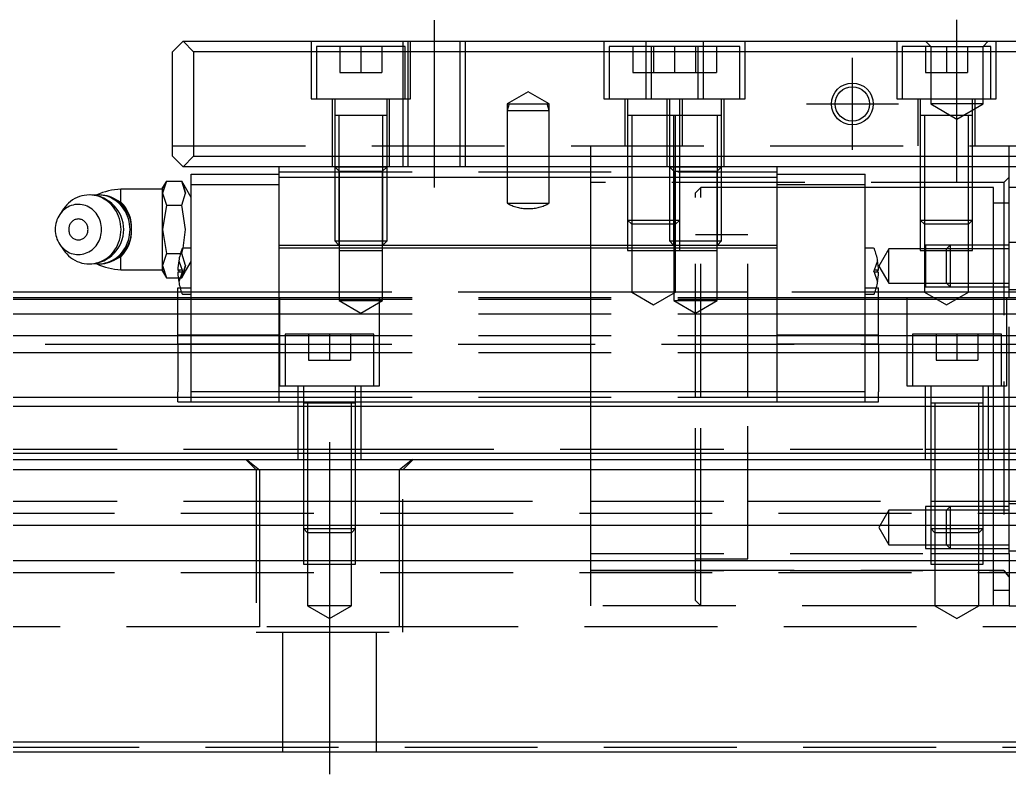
# Model space of a CAD drawing. Extents: x -11 to 920, y -369 to 120.
# Drawn here: x 230.4 to 325, y -340.2 to -267.1 of the extents above; entities that cross this region are included whole.
import ezdxf

# ---------------------------------------------------------------- set-up
doc = ezdxf.new("R2010")
doc.units = 0
doc.linetypes.add('CENTER', pattern=[50.8, 31.75, -6.35, 6.35, -6.35])
doc.linetypes.add('DASHED', pattern=[19.05, 12.7, -6.35])
doc.layers.get('0').update_dxf_attribs({"linetype": 'CONTINUOUS'})
doc.layers.add('CENTER', color=1, linetype='CENTER')

msp = doc.modelspace()

# ---------------------------------------------------------------- linework, layer by layer
at = {"color": 7, "linetype": 'CONTINUOUS'}
for p, q in [((246, -269.1), (245, -270.1)), ((247, -270.1), (246, -269.1)), ((246, -269.1), (394, -269.1)), ((245, -280.1), (245, -270.1)), ((247, -270.1), (247, -280.1)), ((393, -270.1), (247, -270.1)), ((292.5, -276.2), (292.35, -276.2)), ((321.5, -276.2), (316.5, -276.2)), ((321.5, -276.2), (316.5, -276.2)), ((245, -280.1), (246, -281.1)), ((246, -281.1), (247, -280.1)), ((247, -280.1), (393, -280.1)), ((394, -281.1), (246, -281.1)), ((246.768, -282.8), (246.768, -281.8)), ((246.768, -281.8), (255.2, -281.8)), ((255.2, -282.1), (255.2, -281.1)), ((302.8, -282.1), (302.8, -281.1)), ((302.8, -281.8), (311.232, -281.8)), ((311.232, -282.8), (311.232, -281.8)), ((325, -293.6), (325, -281.1)), ((244.4, -282.481), (244.043, -283.1)), ((244.4, -282.481), (244.043, -283.636)), ((244.401, -282.48), (244.4, -282.481)), ((244.4, -282.481), (245.865, -282.481)), ((246.222, -283.1), (245.865, -282.481)), ((246.222, -283.636), (245.865, -282.481)), ((246.768, -302.6), (246.768, -282.8)), ((246.768, -282.8), (255.2, -282.8)), ((255.2, -288.6), (255.2, -282.1)), ((255.2, -282.1), (302.8, -282.1)), ((302.8, -288.6), (302.8, -282.1)), ((302.8, -282.8), (311.232, -282.8)), ((311.232, -302.6), (311.232, -282.8)), ((236.545, -283.84), (236.312, -283.89)), ((236.781, -283.81), (236.545, -283.84)), ((237.018, -283.8), (236.781, -283.81)), ((237.258, -283.81), (237.018, -283.8)), ((237.495, -283.841), (237.258, -283.81)), ((237.878, -283.8), (237.466, -283.83)), ((237.73, -283.891), (237.495, -283.841)), ((238.117, -283.81), (237.878, -283.8)), ((238.031, -283.8), (237.878, -283.8)), ((238.271, -283.81), (238.031, -283.8)), ((238.355, -283.841), (238.117, -283.81)), ((238.508, -283.841), (238.271, -283.81)), ((238.59, -283.891), (238.355, -283.841)), ((238.743, -283.891), (238.508, -283.841)), ((244.043, -283.25), (240.043, -283.25)), ((240.043, -284.487), (240.043, -283.25)), ((244.043, -283.636), (244.043, -283.1)), ((244.043, -283.636), (244.4, -284.791)), ((244.043, -287.1), (244.043, -283.636)), ((245.865, -284.791), (246.222, -283.636)), ((246.768, -284.045), (246.222, -283.1)), ((328.768, -283.1), (325, -283.1)), ((234.876, -284.753), (234.713, -284.94)), ((235.051, -284.579), (234.876, -284.753)), ((235.238, -284.421), (235.051, -284.579)), ((235.436, -284.279), (235.238, -284.421)), ((235.479, -284.763), (235.312, -284.813)), ((235.644, -284.154), (235.436, -284.279)), ((235.649, -284.728), (235.479, -284.763)), ((235.86, -284.047), (235.644, -284.154)), ((235.822, -284.707), (235.649, -284.728)), ((235.995, -284.7), (235.822, -284.707)), ((236.083, -283.959), (235.86, -284.047)), ((236.169, -284.708), (235.995, -284.7)), ((236.312, -283.89), (236.083, -283.959)), ((236.341, -284.731), (236.169, -284.708)), ((236.511, -284.768), (236.341, -284.731)), ((236.678, -284.82), (236.511, -284.768)), ((237.961, -283.961), (237.73, -283.891)), ((238.185, -284.051), (237.961, -283.961)), ((238.403, -284.16), (238.185, -284.051)), ((238.612, -284.286), (238.403, -284.16)), ((238.82, -283.962), (238.59, -283.891)), ((238.811, -284.43), (238.612, -284.286)), ((238.973, -283.962), (238.743, -283.891)), ((238.999, -284.591), (238.811, -284.43)), ((239.045, -284.051), (238.82, -283.962)), ((239.198, -284.051), (238.973, -283.962)), ((239.174, -284.766), (238.999, -284.591)), ((239.262, -284.16), (239.045, -284.051)), ((239.337, -284.957), (239.174, -284.766)), ((239.415, -284.16), (239.198, -284.051)), ((239.471, -284.286), (239.262, -284.16)), ((239.282, -284.091), (240.043, -284.487)), ((239.624, -284.286), (239.415, -284.16)), ((239.67, -284.43), (239.471, -284.286)), ((239.823, -284.43), (239.624, -284.286)), ((239.858, -284.591), (239.67, -284.43)), ((240.011, -284.591), (239.823, -284.43)), ((240.034, -284.767), (239.858, -284.591)), ((240.187, -284.767), (240.011, -284.591)), ((240.197, -284.957), (240.034, -284.767)), ((240.35, -284.957), (240.187, -284.767)), ((244.4, -284.791), (244.043, -287.1)), ((244.4, -284.791), (245.865, -284.791)), ((246.222, -287.1), (245.865, -284.791)), ((234.201, -285.675), (234.102, -285.833)), ((234.565, -285.141), (234.201, -285.675)), ((234.309, -285.529), (234.201, -285.675)), ((234.428, -285.392), (234.309, -285.529)), ((234.556, -285.265), (234.428, -285.392)), ((234.693, -285.149), (234.556, -285.265)), ((234.713, -284.94), (234.565, -285.141)), ((234.838, -285.046), (234.693, -285.149)), ((234.99, -284.955), (234.838, -285.046)), ((235.148, -284.878), (234.99, -284.955)), ((235.312, -284.813), (235.148, -284.878)), ((236.841, -284.886), (236.678, -284.82)), ((236.998, -284.965), (236.841, -284.886)), ((237.149, -285.057), (236.998, -284.965)), ((237.293, -285.162), (237.149, -285.057)), ((237.43, -285.279), (237.293, -285.162)), ((237.557, -285.407), (237.43, -285.279)), ((237.674, -285.545), (237.557, -285.407)), ((237.782, -285.693), (237.674, -285.545)), ((237.878, -285.849), (237.782, -285.693)), ((239.485, -285.16), (239.337, -284.957)), ((239.618, -285.376), (239.485, -285.16)), ((239.735, -285.602), (239.618, -285.376)), ((239.835, -285.837), (239.735, -285.602)), ((240.345, -285.16), (240.197, -284.957)), ((240.478, -285.376), (240.345, -285.16)), ((240.498, -285.16), (240.35, -284.957)), ((240.595, -285.602), (240.478, -285.376)), ((240.631, -285.376), (240.498, -285.16)), ((240.695, -285.837), (240.595, -285.602)), ((240.748, -285.602), (240.631, -285.376)), ((240.848, -285.837), (240.748, -285.602)), ((233.831, -286.533), (233.796, -286.72)), ((233.879, -286.35), (233.831, -286.533)), ((233.941, -286.172), (233.879, -286.35)), ((234.015, -285.999), (233.941, -286.172)), ((234.102, -285.833), (234.015, -285.999)), ((235.148, -286.677), (235.117, -286.758)), ((235.185, -286.6), (235.148, -286.677)), ((235.229, -286.526), (235.185, -286.6)), ((235.278, -286.457), (235.229, -286.526)), ((235.332, -286.393), (235.278, -286.457)), ((235.391, -286.334), (235.332, -286.393)), ((235.455, -286.281), (235.391, -286.334)), ((235.523, -286.234), (235.455, -286.281)), ((235.595, -286.194), (235.523, -286.234)), ((235.669, -286.16), (235.595, -286.194)), ((235.746, -286.134), (235.669, -286.16)), ((235.825, -286.115), (235.746, -286.134)), ((235.905, -286.104), (235.825, -286.115)), ((235.985, -286.1), (235.905, -286.104)), ((236.066, -286.104), (235.985, -286.1)), ((236.146, -286.115), (236.066, -286.104)), ((236.224, -286.134), (236.146, -286.115)), ((236.301, -286.16), (236.224, -286.134)), ((236.376, -286.194), (236.301, -286.16)), ((236.447, -286.234), (236.376, -286.194)), ((236.515, -286.281), (236.447, -286.234)), ((236.579, -286.334), (236.515, -286.281)), ((236.639, -286.393), (236.579, -286.334)), ((236.693, -286.457), (236.639, -286.393)), ((236.742, -286.526), (236.693, -286.457)), ((236.785, -286.6), (236.742, -286.526)), ((236.823, -286.677), (236.785, -286.6)), ((236.853, -286.758), (236.823, -286.677)), ((237.962, -286.013), (237.878, -285.849)), ((238.035, -286.184), (237.962, -286.013)), ((238.095, -286.36), (238.035, -286.184)), ((238.142, -286.541), (238.095, -286.36)), ((238.175, -286.726), (238.142, -286.541)), ((239.918, -286.08), (239.835, -285.837)), ((239.983, -286.33), (239.918, -286.08)), ((240.03, -286.584), (239.983, -286.33)), ((240.058, -286.841), (240.03, -286.584)), ((240.778, -286.08), (240.695, -285.837)), ((240.843, -286.33), (240.778, -286.08)), ((240.889, -286.584), (240.843, -286.33)), ((240.931, -286.08), (240.848, -285.837)), ((240.918, -286.841), (240.889, -286.584)), ((240.996, -286.33), (240.931, -286.08)), ((241.043, -286.584), (240.996, -286.33)), ((241.071, -286.841), (241.043, -286.584)), ((233.775, -286.91), (233.768, -287.1)), ((233.768, -287.1), (233.775, -287.29)), ((233.796, -286.72), (233.775, -286.91)), ((233.775, -287.29), (233.796, -287.48)), ((233.796, -287.48), (233.831, -287.667)), ((235.065, -287.013), (235.061, -287.1)), ((235.061, -287.1), (235.065, -287.187)), ((235.075, -286.926), (235.065, -287.013)), ((235.065, -287.187), (235.075, -287.274)), ((235.093, -286.841), (235.075, -286.926)), ((235.075, -287.274), (235.093, -287.359)), ((235.117, -286.758), (235.093, -286.841)), ((235.093, -287.359), (235.117, -287.442)), ((235.117, -287.442), (235.148, -287.523)), ((235.148, -287.523), (235.185, -287.6)), ((235.185, -287.6), (235.229, -287.674)), ((236.742, -287.674), (236.785, -287.6)), ((236.785, -287.6), (236.823, -287.523)), ((236.823, -287.523), (236.853, -287.442)), ((236.878, -286.841), (236.853, -286.758)), ((236.853, -287.442), (236.878, -287.359)), ((236.895, -286.926), (236.878, -286.841)), ((236.878, -287.359), (236.895, -287.274)), ((236.906, -287.013), (236.895, -286.926)), ((236.895, -287.274), (236.906, -287.187)), ((236.909, -287.1), (236.906, -287.013)), ((236.906, -287.187), (236.909, -287.1)), ((238.142, -287.659), (238.175, -287.474)), ((238.196, -286.912), (238.175, -286.726)), ((238.175, -287.474), (238.196, -287.288)), ((238.203, -287.1), (238.196, -286.912)), ((238.196, -287.288), (238.203, -287.1)), ((239.983, -287.87), (240.03, -287.616)), ((240.03, -287.616), (240.058, -287.359)), ((240.067, -287.1), (240.058, -286.841)), ((240.058, -287.359), (240.067, -287.1)), ((240.843, -287.87), (240.889, -287.616)), ((240.889, -287.616), (240.918, -287.359)), ((240.927, -287.1), (240.918, -286.841)), ((240.918, -287.359), (240.927, -287.1)), ((240.996, -287.87), (241.043, -287.616)), ((241.043, -287.616), (241.071, -287.359)), ((241.08, -287.1), (241.071, -286.841)), ((241.071, -287.359), (241.08, -287.1)), ((244.043, -290.564), (244.043, -287.1)), ((244.043, -287.1), (244.4, -289.409)), ((246, -288.898), (246.222, -287.1)), ((233.831, -287.667), (233.879, -287.85)), ((233.879, -287.85), (233.941, -288.028)), ((233.941, -288.028), (234.015, -288.201)), ((234.015, -288.201), (234.102, -288.367)), ((234.102, -288.367), (234.201, -288.525)), ((234.201, -288.525), (234.309, -288.671)), ((234.201, -288.525), (234.565, -289.059)), ((235.229, -287.674), (235.278, -287.743)), ((235.278, -287.743), (235.332, -287.807)), ((235.332, -287.807), (235.391, -287.866)), ((235.391, -287.866), (235.455, -287.919)), ((235.455, -287.919), (235.523, -287.966)), ((235.523, -287.966), (235.595, -288.006)), ((235.595, -288.006), (235.669, -288.04)), ((235.669, -288.04), (235.746, -288.066)), ((235.746, -288.066), (235.825, -288.085)), ((235.825, -288.085), (235.905, -288.096)), ((235.905, -288.096), (235.985, -288.1)), ((235.985, -288.1), (236.066, -288.096)), ((236.066, -288.096), (236.146, -288.085)), ((236.146, -288.085), (236.224, -288.066)), ((236.224, -288.066), (236.301, -288.04)), ((236.301, -288.04), (236.376, -288.006)), ((236.376, -288.006), (236.447, -287.966)), ((236.447, -287.966), (236.515, -287.919)), ((236.515, -287.919), (236.579, -287.866)), ((236.579, -287.866), (236.639, -287.807)), ((236.639, -287.807), (236.693, -287.743)), ((236.693, -287.743), (236.742, -287.674)), ((237.674, -288.655), (237.782, -288.507)), ((237.782, -288.507), (237.878, -288.351)), ((237.878, -288.351), (237.962, -288.187)), ((237.962, -288.187), (238.035, -288.016)), ((238.035, -288.016), (238.095, -287.84)), ((238.095, -287.84), (238.142, -287.659)), ((239.735, -288.598), (239.835, -288.363)), ((239.835, -288.363), (239.918, -288.12)), ((239.918, -288.12), (239.983, -287.87)), ((240.595, -288.598), (240.695, -288.363)), ((240.695, -288.363), (240.778, -288.12)), ((240.748, -288.598), (240.848, -288.363)), ((240.778, -288.12), (240.843, -287.87)), ((240.848, -288.363), (240.931, -288.12)), ((240.931, -288.12), (240.996, -287.87)), ((234.309, -288.671), (234.428, -288.808)), ((234.428, -288.808), (234.556, -288.935)), ((234.556, -288.935), (234.693, -289.051)), ((234.565, -289.059), (234.713, -289.26)), ((234.693, -289.051), (234.838, -289.154)), ((234.713, -289.26), (234.876, -289.447)), ((234.838, -289.154), (234.99, -289.245)), ((234.876, -289.447), (235.051, -289.621)), ((234.99, -289.245), (235.148, -289.322)), ((235.148, -289.322), (235.312, -289.387)), ((235.312, -289.387), (235.479, -289.437)), ((235.479, -289.437), (235.649, -289.472)), ((235.649, -289.472), (235.822, -289.493)), ((235.822, -289.493), (235.995, -289.5)), ((235.995, -289.5), (236.169, -289.492)), ((236.169, -289.492), (236.341, -289.469)), ((236.341, -289.469), (236.511, -289.432)), ((236.511, -289.432), (236.678, -289.38)), ((236.678, -289.38), (236.841, -289.314)), ((236.841, -289.314), (236.998, -289.235)), ((236.998, -289.235), (237.149, -289.143)), ((237.149, -289.143), (237.293, -289.038)), ((237.293, -289.038), (237.43, -288.921)), ((237.43, -288.921), (237.557, -288.793)), ((237.557, -288.793), (237.674, -288.655)), ((238.999, -289.609), (239.174, -289.433)), ((239.174, -289.433), (239.337, -289.243)), ((239.337, -289.243), (239.485, -289.04)), ((239.485, -289.04), (239.618, -288.824)), ((239.618, -288.824), (239.735, -288.598)), ((239.858, -289.609), (240.034, -289.433)), ((240.011, -289.609), (240.187, -289.433)), ((240.034, -289.433), (240.197, -289.243)), ((240.187, -289.433), (240.35, -289.243)), ((240.197, -289.243), (240.345, -289.04)), ((240.345, -289.04), (240.478, -288.824)), ((240.35, -289.243), (240.498, -289.04)), ((240.478, -288.824), (240.595, -288.598)), ((240.498, -289.04), (240.631, -288.824)), ((240.631, -288.824), (240.748, -288.598)), ((244.4, -289.409), (244.043, -290.564)), ((244.4, -289.409), (245.743, -289.409)), ((246.768, -288.9), (245.986, -288.9)), ((255.2, -288.6), (302.8, -288.6)), ((255.2, -288.85), (255.2, -288.6)), ((255.2, -302.6), (255.2, -288.85)), ((255.2, -288.85), (302.8, -288.85)), ((302.8, -288.85), (302.8, -288.6)), ((302.8, -302.6), (302.8, -288.85)), ((312.014, -288.9), (311.232, -288.9)), ((235.051, -289.621), (235.238, -289.779)), ((235.238, -289.779), (235.437, -289.921)), ((235.437, -289.921), (235.644, -290.046)), ((235.644, -290.046), (235.86, -290.153)), ((235.86, -290.153), (236.084, -290.241)), ((236.084, -290.241), (236.312, -290.31)), ((236.312, -290.31), (236.545, -290.36)), ((236.545, -290.36), (236.781, -290.39)), ((236.781, -290.39), (237.019, -290.4)), ((237.019, -290.4), (237.258, -290.39)), ((237.258, -290.39), (237.496, -290.359)), ((237.466, -290.37), (237.878, -290.4)), ((237.496, -290.359), (237.73, -290.309)), ((237.73, -290.309), (237.961, -290.238)), ((237.878, -290.4), (238.117, -290.39)), ((237.878, -290.4), (238.031, -290.4)), ((237.961, -290.238), (238.185, -290.149)), ((238.031, -290.4), (238.271, -290.39)), ((238.117, -290.39), (238.355, -290.359)), ((238.185, -290.149), (238.403, -290.04)), ((238.271, -290.39), (238.508, -290.359)), ((238.355, -290.359), (238.59, -290.309)), ((238.403, -290.04), (238.612, -289.914)), ((238.508, -290.359), (238.743, -290.309)), ((238.59, -290.309), (238.82, -290.238)), ((238.612, -289.914), (238.811, -289.77)), ((238.743, -290.309), (238.973, -290.238)), ((238.811, -289.77), (238.999, -289.609)), ((238.82, -290.238), (239.045, -290.149)), ((238.973, -290.238), (239.198, -290.149)), ((239.045, -290.149), (239.262, -290.04)), ((239.198, -290.149), (239.415, -290.04)), ((239.262, -290.04), (239.471, -289.914)), ((240.043, -289.713), (239.283, -290.109)), ((239.415, -290.04), (239.624, -289.914)), ((239.471, -289.914), (239.67, -289.77)), ((239.624, -289.914), (239.823, -289.77)), ((239.67, -289.77), (239.858, -289.609)), ((239.823, -289.77), (240.011, -289.609)), ((240.043, -290.95), (240.043, -289.713)), ((240.043, -290.95), (244.043, -290.95)), ((244.043, -291.1), (244.043, -290.564)), ((244.043, -290.564), (244.4, -291.719)), ((244.043, -291.1), (244.4, -291.719)), ((245.502, -291), (245.584, -291)), ((245.584, -291.2), (245.502, -291.2)), ((245.584, -291), (245.584, -291.2)), ((312.416, -291.2), (312.416, -291)), ((312.416, -291), (312.498, -291)), ((312.498, -291.2), (312.416, -291.2)), ((244.4, -291.719), (244.401, -291.72)), ((244.4, -291.719), (245.533, -291.719)), ((245.5, -293.1), (28, -293.1)), ((245.5, -292.67), (245.709, -292.67)), ((245.5, -295.27), (245.5, -292.67)), ((245.986, -293.3), (246.768, -293.3)), ((311.232, -293.3), (312.014, -293.3)), ((312.291, -292.67), (312.5, -292.67)), ((312.5, -295.27), (312.5, -292.67)), ((0, -293.6), (245.5, -293.6)), ((0, -293.764), (245.5, -293.764)), ((312.5, -293.6), (327.5, -293.6)), ((312.5, -293.764), (327.5, -293.764)), ((0, -295.162), (245.5, -295.162)), ((312.5, -295.162), (327.5, -295.162)), ((245.5, -297.183), (245.5, -295.27)), ((312.5, -297.183), (312.5, -295.27)), ((0, -297.238), (245.5, -297.238)), ((245.5, -297.183), (246.768, -297.183)), ((245.5, -298.028), (245.5, -297.183)), ((245.5, -298.028), (245.5, -302.638)), ((245.5, -298.028), (246.768, -298.028)), ((311.232, -297.183), (312.5, -297.183)), ((311.232, -298.028), (312.5, -298.028)), ((312.5, -298.028), (312.5, -297.183)), ((312.5, -297.238), (327.5, -297.238)), ((312.5, -298.028), (312.5, -302.638)), ((0, -298.859), (245.5, -298.859)), ((312.5, -298.859), (327.5, -298.859)), ((245.5, -303.6), (245.5, -302.638)), ((246.768, -303.6), (246.768, -302.6)), ((246.768, -302.6), (255.2, -302.6)), ((255.2, -303.6), (255.2, -302.6)), ((255.2, -302.6), (302.8, -302.6)), ((302.8, -302.6), (311.232, -302.6)), ((302.8, -303.6), (302.8, -302.6)), ((311.232, -303.6), (311.232, -302.6)), ((312.5, -303.6), (312.5, -302.638)), ((0, -303.152), (245.5, -303.152)), ((245.5, -303.6), (246.768, -303.6)), ((246.768, -303.6), (255.2, -303.6)), ((255.2, -303.6), (302.8, -303.6)), ((302.8, -303.6), (311.232, -303.6)), ((311.232, -303.6), (312.5, -303.6)), ((312.5, -303.152), (327.5, -303.152)), ((0, -304), (640, -304)), ((0, -308.5), (640, -308.5)), ((1, -309.1), (639, -309.1)), ((638, -310.1), (2, -310.1)), ((638, -315.4), (2, -315.4)), ((638, -318.8), (2, -318.8)), ((2, -336.1), (638, -336.1)), ((639, -337.1), (1, -337.1))]:
    msp.add_line(p, q, dxfattribs=at)
at = {"color": 3, "linetype": 'DASHED'}
for p, q in [((258.25, -269.1), (258.25, -274.6)), ((258.75, -269.6), (258.75, -274.6)), ((267.25, -269.6), (258.75, -269.6)), ((261, -269.6), (261, -272.1)), ((263, -269.6), (263, -272.1)), ((265, -269.6), (265, -272.1)), ((267, -269.1), (267, -269.6)), ((267, -269.6), (267, -274.6)), ((267.25, -274.6), (267.25, -269.6)), ((267.5, -269.1), (267.5, -281.1)), ((267.75, -274.6), (267.75, -269.1)), ((272.5, -281.1), (272.5, -269.1)), ((273, -281.1), (273, -269.1)), ((286.25, -269.1), (286.25, -274.6)), ((286.75, -269.6), (286.75, -274.6)), ((290.75, -269.6), (286.75, -269.6)), ((289, -269.6), (289, -272.1)), ((290.25, -269.1), (290.25, -274.6)), ((290.75, -269.6), (290.75, -274.6)), ((299.25, -269.6), (290.75, -269.6)), ((291, -269.6), (291, -272.1)), ((293, -269.6), (293, -272.1)), ((295, -269.6), (295, -272.1)), ((295.25, -274.6), (295.25, -269.6)), ((295.75, -274.6), (295.75, -269.1)), ((297, -269.6), (297, -272.1)), ((299.25, -274.6), (299.25, -269.6)), ((299.75, -274.6), (299.75, -269.1)), ((314.25, -269.1), (314.25, -274.6)), ((314.75, -269.6), (314.75, -274.6)), ((317.5, -269.6), (314.75, -269.6)), ((317, -269.1), (317.5, -269.6)), ((317, -269.6), (317, -272.1)), ((317.5, -269.6), (317.5, -275.1)), ((317.5, -269.6), (322.5, -269.6)), ((319, -269.6), (319, -272.1)), ((321, -269.6), (321, -272.1)), ((322.5, -269.6), (323, -269.1)), ((322.5, -275.1), (322.5, -269.6)), ((323.25, -269.6), (322.5, -269.6)), ((323.25, -274.6), (323.25, -269.6)), ((323.75, -274.6), (323.75, -269.1)), ((261, -272.1), (263, -272.1)), ((263, -272.1), (265, -272.1)), ((289, -272.1), (291, -272.1)), ((291, -272.1), (293, -272.1)), ((293, -272.1), (295, -272.1)), ((295, -272.1), (297, -272.1)), ((317, -272.1), (319, -272.1)), ((319, -272.1), (321, -272.1)), ((279, -273.945), (277, -275.1)), ((281, -275.1), (279, -273.945)), ((258.25, -274.6), (267.75, -274.6)), ((260.25, -274.6), (260.25, -281.1)), ((260.5, -274.6), (260.5, -276.2)), ((265.5, -276.2), (265.5, -274.6)), ((265.75, -281.1), (265.75, -274.6)), ((267, -274.6), (267, -281.1)), ((277, -275.1), (277, -275.73)), ((277.169, -275.1), (277, -275.73)), ((277, -275.1), (279, -275.1)), ((279, -275.1), (281, -275.1)), ((281, -275.73), (280.831, -275.1)), ((281, -275.73), (281, -275.1)), ((286.25, -274.6), (290.25, -274.6)), ((288.25, -274.6), (288.25, -279.1)), ((288.5, -274.6), (288.5, -276.2)), ((290.25, -274.6), (299.75, -274.6)), ((292.25, -274.6), (292.25, -281.1)), ((292.5, -274.6), (292.5, -276.2)), ((293.5, -276.2), (293.5, -274.6)), ((293.75, -279.1), (293.75, -274.6)), ((297.5, -276.2), (297.5, -274.6)), ((297.75, -281.1), (297.75, -274.6)), ((314.25, -274.6), (323.75, -274.6)), ((316.25, -274.6), (316.25, -279.1)), ((316.5, -274.6), (316.5, -276.2)), ((317.5, -275.1), (320, -276.543)), ((322.5, -275.1), (317.5, -275.1)), ((320, -276.543), (322.5, -275.1)), ((321.5, -276.2), (321.5, -274.6)), ((321.75, -279.1), (321.75, -274.6)), ((260.5, -276.195), (260.5, -276.2)), ((260.5, -276.2), (260.5, -281.1)), ((260.5, -276.2), (260.5, -276.205)), ((265.5, -276.2), (260.5, -276.2)), ((265.5, -276.2), (260.5, -276.2)), ((265.5, -276.2), (260.5, -276.2)), ((260.9, -276.2), (260.9, -281.1)), ((265.1, -281.1), (265.1, -276.2)), ((265.5, -276.2), (265.5, -276.195)), ((265.5, -281.1), (265.5, -276.2)), ((265.5, -276.205), (265.5, -276.2)), ((277, -275.73), (277, -281.1)), ((277, -275.73), (281, -275.73)), ((281, -281.1), (281, -275.73)), ((288.5, -276.195), (288.5, -276.2)), ((288.5, -276.2), (288.5, -279.1)), ((288.5, -276.2), (288.5, -276.205)), ((292.35, -276.2), (288.5, -276.2)), ((288.9, -276.2), (288.9, -279.1)), ((292.5, -276.195), (292.5, -276.2)), ((292.5, -276.2), (292.5, -276.205)), ((292.5, -276.2), (292.5, -281.1)), ((297.5, -276.2), (292.5, -276.2)), ((297.5, -276.2), (292.5, -276.2)), ((292.9, -276.2), (292.9, -281.1)), ((293.1, -279.1), (293.1, -276.2)), ((293.5, -276.2), (293.5, -276.195)), ((293.5, -279.1), (293.5, -276.2)), ((293.5, -276.205), (293.5, -276.2)), ((297.1, -281.1), (297.1, -276.2)), ((297.5, -276.2), (297.5, -276.195)), ((297.5, -276.205), (297.5, -276.2)), ((297.5, -281.1), (297.5, -276.2)), ((316.5, -276.195), (316.5, -276.2)), ((316.5, -276.2), (316.5, -279.1)), ((316.5, -276.2), (316.5, -276.205)), ((321.5, -276.2), (316.5, -276.2)), ((316.9, -276.2), (316.9, -279.1)), ((321.1, -279.1), (321.1, -276.2)), ((321.5, -276.2), (321.5, -276.195)), ((321.5, -279.1), (321.5, -276.2)), ((321.5, -276.205), (321.5, -276.2)), ((245, -279.1), (395, -279.1)), ((285, -281.1), (285, -279.1)), ((288.5, -279.1), (288.5, -281.1)), ((288.5, -279.1), (288.5, -281.1)), ((288.9, -279.1), (288.9, -281.1)), ((293.1, -281.1), (293.1, -279.1)), ((293.5, -281.1), (293.5, -279.1)), ((293.5, -281.1), (293.5, -279.1)), ((316.5, -279.1), (316.5, -281.1)), ((316.5, -279.1), (316.5, -281.1)), ((316.9, -279.1), (316.9, -281.1)), ((321.1, -281.1), (321.1, -279.1)), ((321.5, -281.1), (321.5, -279.1)), ((321.5, -281.1), (321.5, -279.1)), ((325, -281.1), (325, -279.1)), ((255.2, -281.6), (302.8, -281.6)), ((260.5, -281.1), (260.938, -281.538)), ((260.5, -281.1), (260.5, -288.2)), ((260.5, -281.1), (265.5, -281.1)), ((260.9, -281.1), (260.9, -288.6)), ((260.938, -281.538), (260.938, -289.1)), ((260.938, -281.538), (265.062, -281.538)), ((265.062, -281.538), (265.5, -281.1)), ((265.062, -289.1), (265.062, -281.538)), ((265.1, -288.6), (265.1, -281.1)), ((265.5, -288.2), (265.5, -281.1)), ((277, -281.1), (277, -284.6)), ((281, -284.6), (281, -281.1)), ((285, -293.6), (285, -281.1)), ((288.5, -281.1), (288.5, -286.2)), ((288.5, -281.1), (288.5, -286.2)), ((288.9, -281.1), (288.9, -286.6)), ((292.5, -281.1), (292.938, -281.538)), ((292.5, -281.1), (292.5, -288.2)), ((292.5, -281.1), (297.5, -281.1)), ((292.9, -281.1), (292.9, -288.6)), ((292.938, -281.538), (292.938, -289.1)), ((292.938, -281.538), (297.062, -281.538)), ((293.1, -286.6), (293.1, -281.1)), ((293.5, -286.2), (293.5, -281.1)), ((293.5, -286.2), (293.5, -281.1)), ((297.062, -281.538), (297.5, -281.1)), ((297.062, -289.1), (297.062, -281.538)), ((297.1, -288.6), (297.1, -281.1)), ((297.5, -288.2), (297.5, -281.1)), ((316.5, -281.1), (316.5, -286.2)), ((316.5, -281.1), (316.5, -286.2)), ((316.9, -281.1), (316.9, -286.6)), ((321.1, -286.6), (321.1, -281.1)), ((321.5, -286.2), (321.5, -281.1)), ((321.5, -286.2), (321.5, -281.1)), ((244.043, -283.636), (244.4, -282.481)), ((245.865, -282.481), (246.222, -283.636)), ((324.5, -282.6), (285, -282.6)), ((325, -282.1), (324.5, -282.6)), ((324.5, -282.6), (324.5, -319.721)), ((295.5, -283.1), (295, -283.6)), ((295, -303.1), (295, -283.6)), ((297.1, -283.1), (295.5, -283.1)), ((295.5, -303.1), (295.5, -283.1)), ((297.5, -283.1), (297.1, -283.1)), ((302.8, -283.1), (297.5, -283.1)), ((311.232, -283.1), (302.8, -283.1)), ((316.5, -283.1), (311.232, -283.1)), ((316.9, -283.1), (316.5, -283.1)), ((321.1, -283.1), (316.9, -283.1)), ((321.5, -283.1), (321.1, -283.1)), ((323.5, -283.1), (321.5, -283.1)), ((323.5, -288.6), (323.5, -283.1)), ((277, -284.6), (281, -284.6)), ((325, -284.6), (323.5, -284.6)), ((278.937, -285.1), (279.063, -285.1)), ((288.5, -286.2), (288.9, -286.6)), ((288.5, -286.2), (288.5, -289.1)), ((288.5, -286.2), (292.5, -286.2)), ((288.9, -286.6), (288.9, -289.1)), ((292.5, -286.6), (288.9, -286.6)), ((292.5, -286.2), (292.9, -286.2)), ((292.9, -286.6), (292.5, -286.6)), ((292.9, -286.2), (293.5, -286.2)), ((293.1, -286.6), (292.9, -286.6)), ((293.1, -286.6), (293.5, -286.2)), ((293.1, -289.1), (293.1, -286.6)), ((293.5, -288.6), (293.5, -286.2)), ((316.5, -286.2), (316.9, -286.6)), ((316.5, -286.2), (316.5, -289.1)), ((316.5, -286.2), (321.5, -286.2)), ((316.9, -286.6), (316.9, -289.1)), ((321.1, -286.6), (316.9, -286.6)), ((321.1, -286.6), (321.5, -286.2)), ((321.1, -289.1), (321.1, -286.6)), ((321.5, -289.1), (321.5, -286.2)), ((300, -287.6), (295, -287.6)), ((300, -303.1), (300, -287.6)), ((260.5, -288.2), (260.9, -288.6)), ((260.5, -288.2), (265.5, -288.2)), ((265.1, -288.6), (265.5, -288.2)), ((292.5, -288.2), (292.9, -288.6)), ((292.5, -288.2), (297.5, -288.2)), ((297.1, -288.6), (297.5, -288.2)), ((335, -288.35), (325, -288.35)), ((245.743, -289.409), (245.865, -289.409)), ((245.865, -289.409), (246, -288.898)), ((246.222, -290.564), (245.865, -289.409)), ((260.933, -289.1), (260.933, -293.9)), ((260.933, -289.1), (265.067, -289.1)), ((265.067, -293.9), (265.067, -289.1)), ((288.5, -289.1), (293.5, -289.1)), ((288.9, -289.1), (288.9, -293.1)), ((292.933, -289.1), (292.933, -293.9)), ((292.933, -289.1), (297.067, -289.1)), ((293.1, -293.1), (293.1, -289.1)), ((293.5, -289.1), (293.5, -288.6)), ((297.067, -293.9), (297.067, -289.1)), ((313.5, -288.95), (312.547, -290.6)), ((317, -288.95), (313.5, -288.95)), ((313.5, -292.25), (313.5, -288.95)), ((316.5, -289.1), (321.5, -289.1)), ((316.9, -289.1), (316.9, -293.1)), ((319.35, -288.6), (317, -288.6)), ((317, -288.6), (317, -289.1)), ((319, -288.95), (317, -288.95)), ((317, -289.1), (317, -292.6)), ((319.35, -288.6), (319, -288.95)), ((321.5, -288.95), (319, -288.95)), ((319, -289.1), (319, -288.95)), ((319, -292.25), (319, -289.1)), ((321.5, -288.6), (319.35, -288.6)), ((321.5, -288.6), (319.35, -288.6)), ((319.35, -288.6), (319.35, -289.1)), ((319.35, -289.1), (319.35, -292.6)), ((321.1, -293.1), (321.1, -289.1)), ((325, -288.6), (321.5, -288.6)), ((325, -288.6), (321.5, -288.6)), ((325, -288.95), (321.5, -288.95)), ((323.5, -288.95), (323.5, -288.6)), ((323.5, -292.25), (323.5, -288.95)), ((245.584, -290.102), (245.9, -291)), ((246.222, -291.1), (246.768, -290.155)), ((312.416, -290.102), (312.1, -291)), ((244.4, -291.719), (244.043, -290.564)), ((245.9, -291), (245.584, -291)), ((245.9, -291.2), (245.584, -292.098)), ((245.9, -291.2), (245.584, -291.2)), ((246.222, -290.564), (245.865, -291.719)), ((245.865, -291.719), (246.222, -290.564)), ((245.865, -291.719), (246.222, -291.1)), ((245.9, -291), (245.935, -291.1)), ((245.9, -291.2), (245.935, -291.1)), ((312.1, -291), (312.065, -291.1)), ((312.1, -291.2), (312.065, -291.1)), ((312.416, -291), (312.1, -291)), ((312.1, -291.2), (312.416, -292.098)), ((312.416, -291.2), (312.1, -291.2)), ((312.547, -290.6), (313.5, -292.25)), ((245.533, -291.719), (245.865, -291.719)), ((313.5, -292.25), (317, -292.25)), ((317, -292.25), (319, -292.25)), ((319, -292.25), (319.35, -292.6)), ((319, -292.25), (325, -292.25)), ((323.5, -292.6), (323.5, -292.25)), ((245.843, -293.1), (245.5, -293.1)), ((245.709, -292.67), (246.768, -292.67)), ((246.768, -293.1), (245.843, -293.1)), ((255.2, -293.1), (246.768, -293.1)), ((285, -293.1), (255.2, -293.1)), ((288.9, -293.1), (285, -293.1)), ((288.9, -293.1), (291, -294.312)), ((293.1, -293.1), (288.9, -293.1)), ((291, -294.312), (293.1, -293.1)), ((300, -293.1), (293.1, -293.1)), ((316.9, -293.1), (300, -293.1)), ((311.232, -292.67), (312.291, -292.67)), ((316.9, -293.1), (319, -294.312)), ((321.1, -293.1), (316.9, -293.1)), ((317, -292.6), (319.35, -292.6)), ((319, -294.312), (321.1, -293.1)), ((319.35, -292.6), (325, -292.6)), ((319.35, -292.6), (325, -292.6)), ((323.5, -293.1), (321.1, -293.1)), ((323.5, -293.6), (323.5, -292.6)), ((325, -293.1), (323.5, -293.1)), ((325, -292.85), (335, -292.85)), ((327.5, -293.1), (325, -293.1)), ((245.5, -293.6), (246.768, -293.6)), ((245.5, -293.764), (246.768, -293.764)), ((246.768, -293.6), (255.2, -293.6)), ((246.768, -293.764), (255.2, -293.764)), ((255.2, -293.6), (302.8, -293.6)), ((255.2, -293.764), (302.8, -293.764)), ((255.25, -302.1), (255.25, -293.6)), ((260.933, -293.9), (263, -295.093)), ((260.933, -293.9), (265.067, -293.9)), ((263, -295.093), (265.067, -293.9)), ((264.75, -293.6), (264.75, -302.1)), ((285, -303.6), (285, -293.6)), ((292.933, -293.9), (295, -295.093)), ((292.933, -293.9), (297.067, -293.9)), ((295, -295.093), (297.067, -293.9)), ((302.8, -293.6), (311.232, -293.6)), ((302.8, -293.764), (311.232, -293.764)), ((311.232, -293.6), (312.5, -293.6)), ((311.232, -293.764), (312.5, -293.764)), ((315.25, -302.1), (315.25, -293.6)), ((323.5, -297.1), (323.5, -293.6)), ((324.75, -293.6), (324.75, -302.1)), ((325, -309.1), (325, -293.6)), ((245.5, -295.162), (246.768, -295.162)), ((246.768, -295.162), (255.2, -295.162)), ((255.2, -295.162), (302.8, -295.162)), ((302.8, -295.162), (311.232, -295.162)), ((311.232, -295.162), (312.5, -295.162)), ((245.5, -297.238), (246.768, -297.238)), ((246.768, -297.183), (255.2, -297.183)), ((246.768, -297.238), (255.2, -297.238)), ((246.768, -298.028), (255.2, -298.028)), ((255.2, -297.238), (302.8, -297.238)), ((255.75, -297.1), (255.75, -302.1)), ((264.25, -297.1), (255.75, -297.1)), ((258, -297.1), (258, -299.6)), ((260, -297.1), (260, -299.6)), ((262, -297.1), (262, -299.6)), ((264.25, -302.1), (264.25, -297.1)), ((302.8, -297.183), (311.232, -297.183)), ((302.8, -297.238), (311.232, -297.238)), ((302.8, -298.028), (311.232, -298.028)), ((311.232, -297.238), (312.5, -297.238)), ((315.75, -297.1), (315.75, -302.1)), ((324.25, -297.1), (315.75, -297.1)), ((318, -297.1), (318, -299.6)), ((320, -297.1), (320, -299.6)), ((322, -297.1), (322, -299.6)), ((323.5, -302.1), (323.5, -297.1)), ((324.25, -302.1), (324.25, -297.1)), ((245.5, -298.1), (204.75, -298.1)), ((246.768, -298.1), (245.5, -298.1)), ((245.5, -298.859), (246.768, -298.859)), ((255.2, -298.1), (246.768, -298.1)), ((246.768, -298.859), (255.2, -298.859)), ((255.25, -298.1), (255.2, -298.1)), ((255.2, -298.859), (302.8, -298.859)), ((255.75, -298.1), (255.25, -298.1)), ((264.25, -298.1), (255.75, -298.1)), ((264.75, -298.1), (264.25, -298.1)), ((285, -298.1), (264.75, -298.1)), ((323.5, -298.1), (285, -298.1)), ((302.8, -298.859), (311.232, -298.859)), ((311.232, -298.859), (312.5, -298.859)), ((324.25, -298.1), (323.5, -298.1)), ((324.75, -298.1), (324.25, -298.1)), ((325, -298.1), (324.75, -298.1)), ((327.5, -298.1), (325, -298.1)), ((258, -299.6), (260, -299.6)), ((260, -299.6), (262, -299.6)), ((318, -299.6), (320, -299.6)), ((320, -299.6), (322, -299.6)), ((264.75, -302.1), (255.25, -302.1)), ((257, -303.6), (257, -302.1)), ((257.5, -302.1), (257.5, -303.6)), ((262.5, -303.6), (262.5, -302.1)), ((263, -302.1), (263, -303.6)), ((324.75, -302.1), (315.25, -302.1)), ((317, -309.1), (317, -302.1)), ((317.5, -302.1), (317.5, -303.7)), ((322.5, -303.7), (322.5, -302.1)), ((323, -302.1), (323, -309.1)), ((323.5, -309.1), (323.5, -302.1)), ((245.5, -303.152), (246.768, -303.152)), ((246.768, -303.152), (255.2, -303.152)), ((255.2, -303.152), (302.8, -303.152)), ((257, -309.1), (257, -303.6)), ((257.5, -303.6), (257.5, -303.7)), ((257.5, -303.695), (257.5, -303.7)), ((257.5, -303.7), (257.5, -309.1)), ((257.5, -303.7), (257.5, -303.705)), ((262.5, -303.7), (257.5, -303.7)), ((257.9, -303.7), (257.9, -309.1)), ((262.1, -309.1), (262.1, -303.7)), ((262.5, -303.7), (262.5, -303.6)), ((262.5, -303.7), (262.5, -303.695)), ((262.5, -309.1), (262.5, -303.7)), ((262.5, -303.705), (262.5, -303.7)), ((263, -303.6), (263, -309.1)), ((285, -309.1), (285, -303.6)), ((295, -318.8), (295, -303.1)), ((295.5, -318.8), (295.5, -303.1)), ((300, -318.6), (300, -303.1)), ((302.8, -303.152), (311.232, -303.152)), ((311.232, -303.152), (312.5, -303.152)), ((317.5, -303.695), (317.5, -303.7)), ((317.5, -303.7), (317.5, -303.705)), ((317.5, -303.7), (317.5, -309.1)), ((322.5, -303.7), (317.5, -303.7)), ((322.5, -303.7), (317.5, -303.7)), ((317.9, -303.7), (317.9, -309.1)), ((322.1, -309.1), (322.1, -303.7)), ((322.5, -303.7), (322.5, -303.695)), ((322.5, -303.705), (322.5, -303.7)), ((322.5, -309.1), (322.5, -303.7)), ((227, -308.1), (257, -308.1)), ((257, -308.1), (257.5, -308.1)), ((257.5, -308.1), (257.9, -308.1)), ((257.9, -308.1), (262.1, -308.1)), ((262.1, -308.1), (262.5, -308.1)), ((262.5, -308.1), (263, -308.1)), ((263, -308.1), (285, -308.1)), ((285, -308.1), (317, -308.1)), ((317, -308.1), (317.5, -308.1)), ((317.5, -308.1), (317.9, -308.1)), ((317.9, -308.1), (322.1, -308.1)), ((322.1, -308.1), (322.5, -308.1)), ((322.5, -308.1), (323, -308.1)), ((323, -308.1), (323.5, -308.1)), ((323.5, -308.1), (325, -308.1)), ((325, -308.1), (335, -308.1)), ((252, -309.1), (253, -310.1)), ((252.063, -309.1), (253.292, -310.1)), ((257.5, -309.1), (257.5, -315.4)), ((257.5, -309.1), (257.5, -315.4)), ((257.9, -309.1), (257.9, -315.4)), ((262.1, -315.4), (262.1, -309.1)), ((262.5, -315.4), (262.5, -309.1)), ((262.5, -315.4), (262.5, -309.1)), ((267.937, -309.1), (266.708, -310.1)), ((267, -310.1), (268, -309.1)), ((285, -315.4), (285, -309.1)), ((317.5, -309.1), (317.5, -315.4)), ((317.5, -309.1), (317.5, -315.4)), ((317.9, -309.1), (317.9, -315.4)), ((322.1, -315.4), (322.1, -309.1)), ((322.5, -315.4), (322.5, -309.1)), ((322.5, -315.4), (322.5, -309.1)), ((323.5, -313.6), (323.5, -309.1)), ((325, -315.4), (325, -309.1)), ((253, -310.1), (253, -325.6)), ((253.292, -310.1), (253.292, -315.4)), ((266.708, -315.4), (266.708, -310.1)), ((267, -325.6), (267, -310.1)), ((227, -313.1), (253.292, -313.1)), ((253.292, -313.1), (257.5, -313.1)), ((257.5, -313.1), (257.9, -313.1)), ((257.9, -313.1), (262.1, -313.1)), ((262.1, -313.1), (262.5, -313.1)), ((262.5, -313.1), (266.708, -313.1)), ((266.708, -313.1), (285, -313.1)), ((285, -313.1), (300, -313.1)), ((300, -313.1), (317.5, -313.1)), ((317.5, -313.1), (317.9, -313.1)), ((317.9, -313.1), (322.1, -313.1)), ((322.1, -313.1), (322.5, -313.1)), ((322.5, -313.1), (323.5, -313.1)), ((323.5, -313.1), (325, -313.1)), ((325, -313.1), (330, -313.1)), ((313.5, -313.95), (312.547, -315.6)), ((317, -313.95), (313.5, -313.95)), ((313.5, -317.25), (313.5, -313.95)), ((317.5, -313.6), (317, -313.6)), ((317, -313.6), (317, -315.4)), ((319, -313.95), (317, -313.95)), ((317.9, -313.6), (317.5, -313.6)), ((319.35, -313.6), (317.9, -313.6)), ((319.35, -313.6), (319, -313.95)), ((322.1, -313.95), (319, -313.95)), ((319, -315.4), (319, -313.95)), ((322.1, -313.6), (319.35, -313.6)), ((322.1, -313.6), (319.35, -313.6)), ((319.35, -313.6), (319.35, -315.4)), ((322.5, -313.6), (322.1, -313.6)), ((322.5, -313.6), (322.1, -313.6)), ((322.5, -313.95), (322.1, -313.95)), ((325, -313.6), (322.5, -313.6)), ((325, -313.6), (322.5, -313.6)), ((325, -313.95), (322.5, -313.95)), ((323.5, -313.95), (323.5, -313.6)), ((323.5, -315.4), (323.5, -313.95)), ((335, -313.35), (325, -313.35)), ((639.5, -314.25), (0.5, -314.25)), ((253.292, -315.4), (253.292, -318.8)), ((257.5, -315.4), (257.5, -315.7)), ((257.5, -315.4), (257.5, -315.7)), ((257.5, -315.7), (257.9, -316.1)), ((257.5, -315.7), (257.5, -318.8)), ((257.5, -315.7), (262.5, -315.7)), ((257.9, -315.4), (257.9, -316.1)), ((262.1, -316.1), (262.1, -315.4)), ((262.1, -316.1), (262.5, -315.7)), ((262.5, -315.7), (262.5, -315.4)), ((262.5, -315.7), (262.5, -315.4)), ((262.5, -318.8), (262.5, -315.7)), ((266.708, -318.8), (266.708, -315.4)), ((285, -318.1), (285, -315.4)), ((312.547, -315.6), (313.5, -317.25)), ((317, -315.4), (317, -317.6)), ((317.5, -315.4), (317.5, -315.7)), ((317.5, -315.4), (317.5, -315.7)), ((317.5, -315.7), (317.9, -316.1)), ((317.5, -315.7), (317.5, -318.8)), ((317.5, -315.7), (322.5, -315.7)), ((317.9, -315.4), (317.9, -316.1)), ((319, -316.1), (319, -315.4)), ((319.35, -315.4), (319.35, -316.1)), ((322.1, -316.1), (322.1, -315.4)), ((322.1, -316.1), (322.5, -315.7)), ((322.5, -315.7), (322.5, -315.4)), ((322.5, -315.7), (322.5, -315.4)), ((322.5, -318.8), (322.5, -315.7)), ((323.5, -317.25), (323.5, -315.4)), ((325, -318.1), (325, -315.4)), ((257.9, -316.1), (257.9, -319.1)), ((262.1, -316.1), (257.9, -316.1)), ((262.1, -319.1), (262.1, -316.1)), ((317.9, -316.1), (317.9, -319.1)), ((322.1, -316.1), (317.9, -316.1)), ((319, -317.25), (319, -316.1)), ((319.35, -316.1), (319.35, -317.6)), ((322.1, -319.1), (322.1, -316.1)), ((313.5, -317.25), (317, -317.25)), ((317, -317.25), (319, -317.25)), ((317, -317.6), (317.5, -317.6)), ((317.5, -317.6), (319.35, -317.6)), ((319, -317.25), (319.35, -317.6)), ((319, -317.25), (322.5, -317.25)), ((319.35, -317.6), (322.5, -317.6)), ((319.35, -317.6), (322.5, -317.6)), ((322.5, -317.25), (325, -317.25)), ((322.5, -317.6), (325, -317.6)), ((322.5, -317.6), (325, -317.6)), ((323.5, -317.6), (323.5, -317.25)), ((323.5, -318.8), (323.5, -317.6)), ((325, -317.85), (335, -317.85)), ((253.292, -318.8), (253.292, -325.1)), ((257.5, -318.8), (257.5, -319.1)), ((262.5, -319.1), (262.5, -318.8)), ((266.708, -325.1), (266.708, -318.8)), ((285, -318.8), (285, -318.1)), ((285, -318.1), (317.5, -318.1)), ((285, -323.1), (285, -318.8)), ((295, -318.6), (300, -318.6)), ((295, -322.6), (295, -318.8)), ((295.5, -323.1), (295.5, -318.8)), ((317.5, -318.1), (322.5, -318.1)), ((317.5, -318.8), (317.5, -319.1)), ((322.5, -318.1), (325, -318.1)), ((322.5, -319.1), (322.5, -318.8)), ((323.5, -323.1), (323.5, -318.8)), ((325, -318.1), (325, -318.8)), ((325, -318.8), (325, -323.1)), ((257.5, -319.1), (262.5, -319.1)), ((257.9, -319.1), (257.9, -323.1)), ((262.1, -323.1), (262.1, -319.1)), ((295, -319.721), (285, -319.721)), ((285, -319.721), (324.5, -319.721)), ((323.5, -319.721), (295, -319.721)), ((317.5, -319.1), (322.5, -319.1)), ((317.9, -319.1), (317.9, -323.1)), ((322.1, -323.1), (322.1, -319.1)), ((324.5, -319.721), (323.5, -319.721)), ((324.5, -319.721), (325, -320.334)), ((325, -320.334), (324.5, -319.721)), ((639.5, -319.95), (0.5, -319.95)), ((323.5, -321.6), (325, -321.6)), ((295, -322.6), (295.5, -323.1)), ((257.9, -323.1), (260, -324.312)), ((262.1, -323.1), (257.9, -323.1)), ((260, -324.312), (262.1, -323.1)), ((317.9, -323.1), (285, -323.1)), ((317.9, -323.1), (320, -324.312)), ((322.1, -323.1), (317.9, -323.1)), ((320, -324.312), (322.1, -323.1)), ((325, -323.1), (322.1, -323.1)), ((325, -323.1), (335, -323.1)), ((253.292, -325.1), (146.708, -325.1)), ((266.708, -325.1), (253.292, -325.1)), ((373.292, -325.1), (266.708, -325.1)), ((253, -325.6), (267, -325.6)), ((255.5, -325.6), (255.5, -337.1)), ((264.5, -337.1), (264.5, -325.6)), ((0.5, -336.6), (639.5, -336.6))]:
    msp.add_line(p, q, dxfattribs=at)
at = {"color": 3, "linetype": 'CONTINUOUS'}
msp.add_circle((310, -275.1), 2, dxfattribs=at)
at = {"color": 7, "linetype": 'CONTINUOUS'}
msp.add_circle((310, -275.1), 1.65, dxfattribs=at)
for centre, radius, start, end in [((237.019, -287.1), 3.3, 359.99998, 87.06257), ((240.271, -289.246), 6, 92.17859, 114.894), ((237.667, -286.943), 3.417, 357.30626, 45.94242), ((237.019, -287.1), 3.3, 272.91343, 0.00002), ((237.627, -287.242), 3.456, 314.35647, 2.2964), ((251.5, -291.1), 6, 159.14941, 170.40593), ((245.986, -289), 0.1, 90, 159.14941), ((312.014, -289), 0.1, 20.85059, 90), ((306.5, -291.1), 6, 9.59407, 20.85059), ((240.271, -284.954), 6, 245.106, 267.82141), ((251.5, -291.1), 5.999, 170.42033, 179.04489), ((306.5, -291.1), 5.999, 0.95511, 9.57967), ((251.5, -291.1), 5.999, 180.95511, 189.57967), ((306.5, -291.1), 5.999, 350.42033, 359.04489), ((251.5, -291.1), 6, 189.59407, 200.85059), ((306.5, -291.1), 6, 339.14941, 350.40593), ((245.986, -293.2), 0.1, 200.85059, 270), ((312.014, -293.2), 0.1, 270, 339.14941)]:
    msp.add_arc(centre, radius, start, end, dxfattribs=at)
at = {"color": 3, "linetype": 'DASHED'}
for centre, start, end in [((278.937, -281.1), 241.03047, 270), ((279.063, -281.1), 270, 298.96953)]:
    msp.add_arc(centre, 4, start, end, dxfattribs=at)
at = {"layer": 'CENTER', "color": 1, "linetype": 'CENTER'}
for p, q in [((270, -267.1), (270, -283.1)), ((320, -282.65), (320, -267.05)), ((310, -279.5), (310, -270.7)), ((305.6, -275.1), (314.4, -275.1)), ((260, -307.45), (260, -340.25))]:
    msp.add_line(p, q, dxfattribs=at)

doc.saveas('drawing.dxf')
